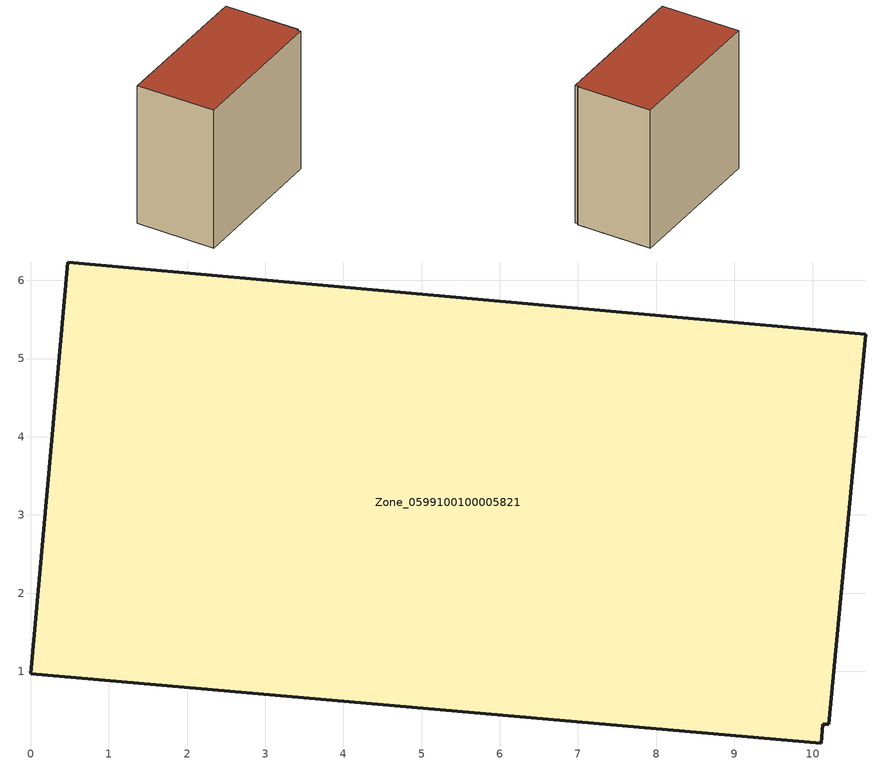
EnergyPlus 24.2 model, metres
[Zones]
Zone_0599100100005821
 floor ground (C_G): 0.47,6.24 10.68,5.31 10.21,0.32 10.13,0.32 10.11,0.08 0,0.97 z0
 wall outside (C_F): 10.68,5.31 0.47,6.24 0,0.97 10.11,0.08 10.13,0.32 10.21,0.32 10.68,5.31 z0:9.7
 roof outside (C_R): 10.11,0.08 10.13,0.32 10.21,0.32 10.68,5.31 0.47,6.24 0,0.97 z9.7
[BUILDING]
Pand.0599100100005821: North Axis=0; Terrain=City; Loads Convergence Tolerance Value=0.04; Temperature Convergence Tolerance Value=0.4; Solar Distribution=FullExterior; Maximum Number of Warmup Days=25; Minimum Number of Warmup Days=1
[Site:Location]
Rotterdam.The.Hague.AP_ZH_NLD Design_Conditions: Latitude=51.96; Longitude=4.45; Time Zone=1; Elevation=-4.5
[SITE:GROUNDTEMPERATURE:BUILDINGSURFACE]
18, 18, 18, 18, 18, 18, 18, 18, 18, 18, 18, 18
[MATERIAL] Thermal Absorptance=0.9; Solar Absorptance=0.7; Visible Absorptance=0.7
Name | Roughness | Thickness | Conductivity | Density | Specific Heat
G.TI.2006-2014 | MediumSmooth | 0.15 | 0.06 | 540 | 1210
F.TI.2006-2014 | Rough | 0.3 | 0.12 | 1920 | 840
R.TI.2006-2014 | MediumRough | 0.2 | 0.08 | 1500 | 1000
[CONSTRUCTION]
C_G: G.TI.2006-2014
C_F: F.TI.2006-2014
C_R: R.TI.2006-2014
[ZONE]
Zone_0599100100005821: Type=1; Multiplier=1; Ceiling Height=Autocalculate; Volume=Autocalculate; Floor Area=autocalculate; Part of Total Floor Area=Yes
[ZONEINFILTRATION:DESIGNFLOWRATE]
Infil_Zone_0599100100005821: Zone or ZoneList or Space or SpaceList=Zone_0599100100005821; Schedule=AlwaysOn; Design Flow Rate Calculation Method=Flow/Area; Flow Rate per Floor Area=0.0015; Constant Term Coefficient=1; Temperature Term Coefficient=0; Velocity Term Coefficient=0; Velocity Squared Term Coefficient=0
[HVACTEMPLATE:ZONE:IDEALLOADSAIRSYSTEM]
Zone_0599100100005821: Maximum Heating Supply Air Temperature=50; Minimum Cooling Supply Air Temperature=13; Maximum Heating Supply Air Humidity Ratio=0.0156; Minimum Cooling Supply Air Humidity Ratio=0.0077; Heating Limit=NoLimit; Cooling Limit=NoLimit; Dehumidification Control Type=ConstantSensibleHeatRatio; Cooling Sensible Heat Ratio=0.7; Dehumidification Setpoint=60; Humidification Control Type=None; Humidification Setpoint=30; Outdoor Air Method=None; Outdoor Air Flow Rate per Person=0.00944; Outdoor Air Flow Rate per Zone Floor Area=0; Outdoor Air Flow Rate per Zone=0; Demand Controlled Ventilation Type=None; Outdoor Air Economizer Type=NoEconomizer; Heat Recovery Type=None; Sensible Heat Recovery Effectiveness=0.7; Latent Heat Recovery Effectiveness=0.65
[ZONECONTROL:THERMOSTAT]
ThermostatControl_Zone_0599100100005821: Zone or ZoneList=Zone_0599100100005821; Control Type Schedule=DualSetpointControlType; Control 1=Thermostat_Zone_0599100100005821; Temperature Difference Between Cutout And Setpoint=0
[THERMOSTATSETPOINT:DUALSETPOINT]
Thermostat_Zone_0599100100005821: Heating Setpoint Temperature Schedule=HeatingSetpoint_Zone_0599100100005821; Cooling Setpoint Temperature Schedule=CoolingSetpoint_Zone_0599100100005821
[SCHEDULE:COMPACT]
HeatingSetpoint_Zone_0599100100005821: Through: 12/31, For: AllDays, Until: 24:00, 21
CoolingSetpoint_Zone_0599100100005821: Through: 12/31, For: AllDays, Until: 24:00, 24
DualSetpointControlType: Through: 12/31, For: AllDays, Until: 24:00, 4
AlwaysOn: Through: 12/31, For: AllDays, Until: 24:00, 1
